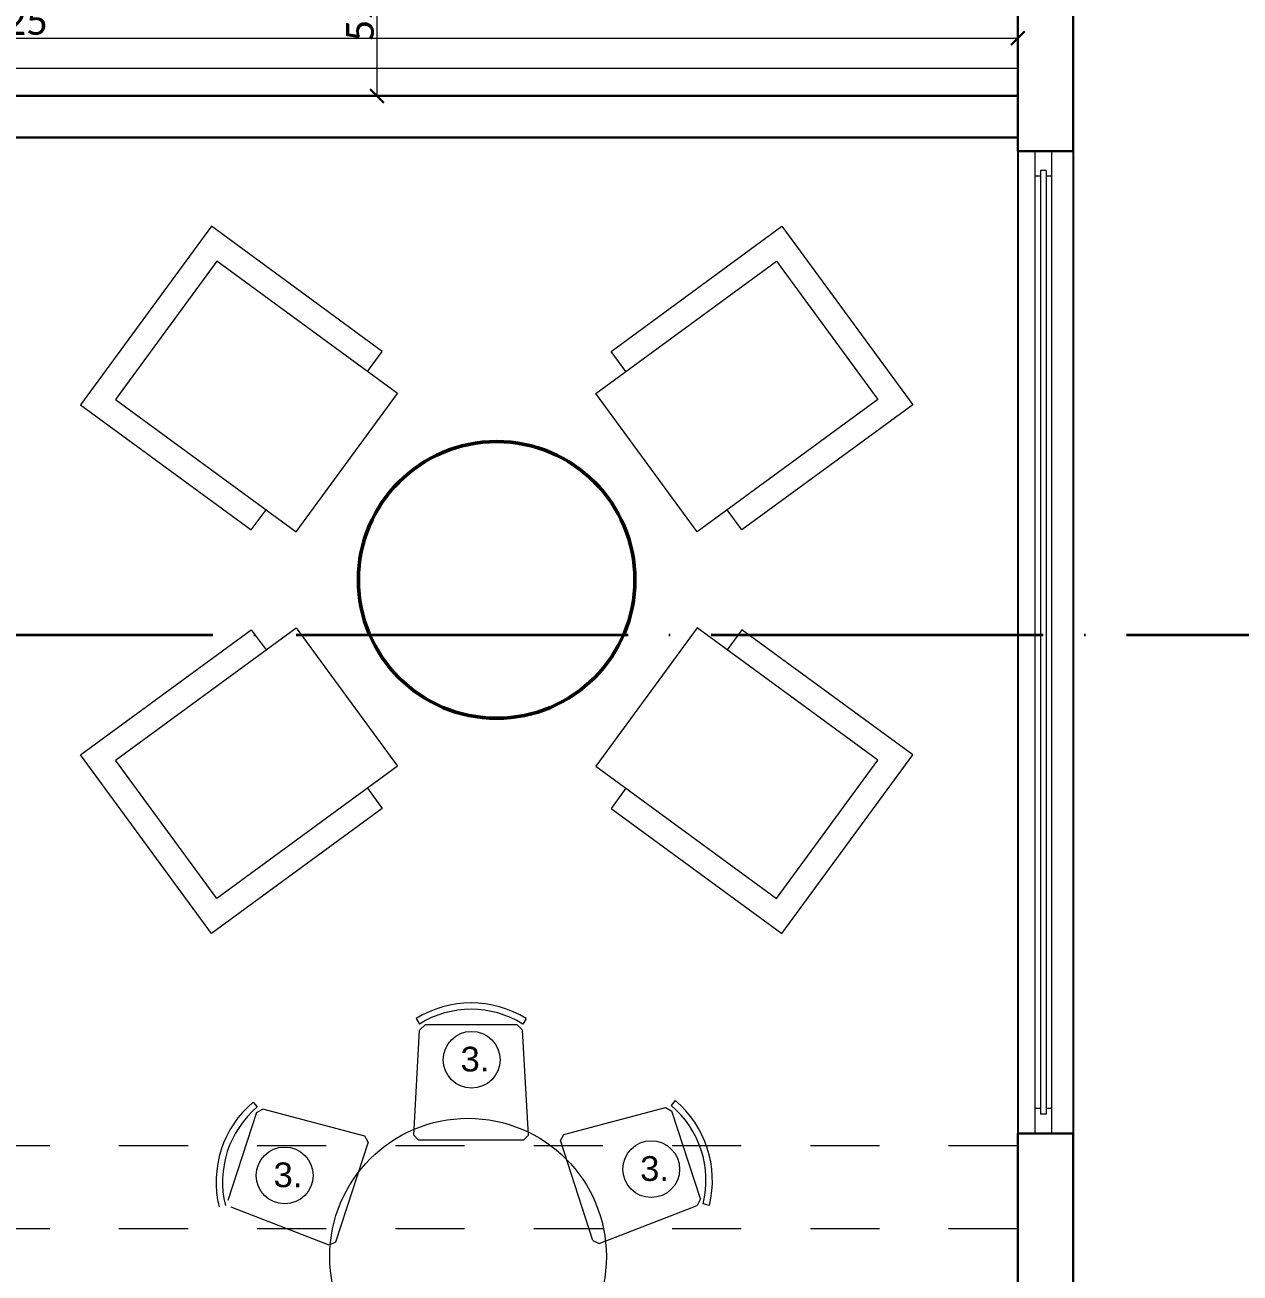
# Model space of a CAD drawing. Header units: centimetres. Extents: x -26724 to 60145, y -23645 to 6771.
# Drawn here: x -18344 to -17904.7, y 1878.5 to 2329.5 of the extents above; entities that cross this region are included whole.
import ezdxf

# ---------------------------------------------------------------- set-up
doc = ezdxf.new("R2010")
doc.units = ezdxf.units.CM
for name, pattern in [('ACAD_ISO04W100', [30, 24, -3, 0, -3]), ('AUSGEZOGEN', [0]), ('DALEKOVOD_VN', [5, 2.5, -2.5]), ('PUNKT2_S9', [0.35, 0.15, -0.1, 0, -0.1])]:
    doc.linetypes.add(name, pattern=pattern)
for name, color, linetype, lineweight in [('4.KOTE', 88, 'Continuous', 15), ('Moebel', 252, 'PUNKT2_S9', 13), ('namestaj', 8, 'Continuous', 9), ('namjestaj', 150, 'Continuous', 5), ('prozori', 140, 'Continuous', 13), ('zid', 7, 'Continuous', 40)]:
    doc.layers.add(name, color=color, linetype=linetype, lineweight=lineweight)
doc.layers.add('IZGLED 2', color=253, linetype='Continuous', lineweight=9, true_color=0x828282)
doc.layers.add('pozicije', color=7, linetype='Continuous')
doc.styles.add('0.15', font='arial.ttf', dxfattribs={"height": 0.15})
doc.styles.get("Standard").update_dxf_attribs({"font": 'calibri.ttf'})
doc.dimstyles.new('ja 1 50', dxfattribs={"dimtxt": 10, "dimasz": 5, "dimexe": 5, "dimexo": 5, "dimgap": 1, "dimtad": 1, "dimdec": 0, "dimtxsty": 'Standard', "dimblk": 'ARCHTICK', "dimcen": 2.5, "dimclrd": 256, "dimclrt": 7, "dimadec": 0, "dimazin": 0, "dimtfac": 1, "dimtdec": 0, "dimtix": 1, "dimtmove": 1, "dimatfit": 3, "dimldrblk": 'ARCHTICK', "dimfxl": 10, "dimfxlon": 1, "dimlwd": 0, "dimlwe": 9, "dimarcsym": 0})

# ---------------------------------------------------------------- blocks, each defined once
blk = doc.blocks.new('_ArchTick')
at = {"color": 0, "linetype": 'ByBlock', "const_width": 0.15}
blk.add_lwpolyline([(-0.5, -0.5), (0.5, 0.5)], dxfattribs=at)
blk = doc.blocks.new('*D1651')
at = {"layer": '4.KOTE', "lineweight": 0, "transparency": 16777216}
blk.add_line((-18216.76, 2358.98), (-18216.76, 2303.89), dxfattribs=at)
at = {"layer": '4.KOTE', "color": 0, "lineweight": 9, "transparency": 16777216}
for p, q in [((-18215.03, 2358.98), (-18211.76, 2358.98)), ((-18215.03, 2303.89), (-18211.76, 2303.89))]:
    blk.add_line(p, q, dxfattribs=at)
at = {"layer": 'Defpoints', "color": 0, "transparency": 16777216}
for p in [(-18216.76, 2358.98, 13.5), (-18216.76, 2303.89, 13.5), (-18216.76, 2303.89)]:
    blk.add_point(p, dxfattribs=at)
at = {"layer": '4.KOTE', "lineweight": 0, "transparency": 16777216, "xscale": 5, "yscale": 5, "zscale": 5}
for p, rotation in [((-18216.76, 2358.98), 90), ((-18216.76, 2303.89), 270)]:
    blk.add_blockref('_ArchTick', p, dxfattribs=dict(at, rotation=rotation))
at = {"layer": '4.KOTE', "color": 7, "transparency": 16777216, "insert": (-18222.84, 2331.43), "char_height": 10, "attachment_point": 5, "rotation": 90}
blk.add_mtext('55', dxfattribs=at)
blk = doc.blocks.new('*D2080')
at = {"layer": '4.KOTE', "color": 0, "lineweight": 9, "transparency": 16777216}
for p, q in [((-18710.07, 2316.47), (-18710.07, 2329.77)), ((-17985.07, 2316.47), (-17985.07, 2329.77))]:
    blk.add_line(p, q, dxfattribs=at)
at = {"layer": '4.KOTE', "lineweight": 0, "transparency": 16777216}
blk.add_line((-18710.07, 2324.77), (-17985.07, 2324.77), dxfattribs=at)
at = {"layer": 'Defpoints', "color": 0, "transparency": 16777216}
for p in [(-17985.07, 2324.77), (-18710.07, 2303.89, 13.5), (-17985.07, 2303.89, 13.5)]:
    blk.add_point(p, dxfattribs=at)
at = {"layer": '4.KOTE', "lineweight": 0, "transparency": 16777216, "xscale": 5, "yscale": 5, "zscale": 5, "rotation": 180}
blk.add_blockref('_ArchTick', (-18710.07, 2324.77), dxfattribs=at)
at = {"layer": '4.KOTE', "lineweight": 0, "transparency": 16777216, "xscale": 5, "yscale": 5, "zscale": 5}
blk.add_blockref('_ArchTick', (-17985.07, 2324.77), dxfattribs=at)
at = {"layer": '4.KOTE', "color": 7, "transparency": 16777216, "insert": (-18347.57, 2330.89), "char_height": 10, "attachment_point": 5}
blk.add_mtext('725', dxfattribs=at)
blk = doc.blocks.new('ddd')
at = {"layer": 'namjestaj'}
for p, q in [((-17799.52, 2298, 13.5), (-17879.52, 2298, 13.5)), ((-17879.52, 2298, 13.5), (-17879.52, 2221.5, 13.5)), ((-17799.52, 2221.5, 13.5), (-17799.52, 2298, 13.5)), ((-17808.52, 2289, 13.5), (-17870.52, 2289, 13.5)), ((-17870.52, 2289, 13.5), (-17870.52, 2208, 13.5)), ((-17808.52, 2208, 13.5), (-17808.52, 2289, 13.5)), ((-17879.52, 2221.5, 13.5), (-17870.52, 2221.5, 13.5)), ((-17808.52, 2221.5, 13.5), (-17799.52, 2221.5, 13.5)), ((-17870.52, 2208, 13.5), (-17808.52, 2208, 13.5))]:
    blk.add_line(p, q, dxfattribs=at)

msp = doc.modelspace()

# ---------------------------------------------------------------- linework, layer by layer
at = {"layer": '4.KOTE', "color": 3, "lineweight": 50}
msp.add_circle((-18173.48, 2128.98, -13.5), 50, dxfattribs=at)
at = {"layer": 'IZGLED 2', "lineweight": 25, "ltscale": 12}
for p, q in [((-17985.07, 2283.89, 13.5), (-17985.07, 1928.89, 13.5)), ((-17965.07, 2283.89, 13.5), (-17965.07, 1928.89, 13.5))]:
    msp.add_line(p, q, dxfattribs=at)
at = {"layer": 'IZGLED 2', "color": 32, "linetype": 'ACAD_ISO04W100', "lineweight": 35, "ltscale": 5}
msp.add_line((-20197.29, 2109.12), (-17813.68, 2109.12), dxfattribs=at)
at = {"layer": 'Moebel', "color": 252, "linetype": 'AUSGEZOGEN', "lineweight": 18, "transparency": 33554687}
msp.add_line((-18950.07, 2303.89, 13.5), (-17985.07, 2303.89, 13.5), dxfattribs=at)
at = {"layer": 'namestaj'}
for centre in [(-18182.54, 1955.54, 13.5), (-18117.6, 1916.01, 27), (-18250.13, 1913.73, 13.5)]:
    msp.add_circle(centre, 10.27, dxfattribs=at)
at = {"layer": 'namjestaj', "transparency": 33554687}
for p, q in [((-18950.07, 2313.96, 13.5), (-17985.07, 2313.96, 13.5)), ((-18705.07, 2288.89, 13.5), (-17985.07, 2288.89, 13.5)), ((-17985.07, 2231.8, 13.5), (-17985.07, 2288.89, 13.5)), ((-18202.64, 1970.42, 27), (-18201.42, 1968.45, 27)), ((-18201.33, 1966.26, 27), (-18199.38, 1968.11, 27)), ((-18166.05, 1968.11, 27), (-18199.38, 1968.11, 27)), ((-18166.05, 1968.11, 27), (-18164.09, 1966.26, 27)), ((-18162.78, 1970.42, 27), (-18164, 1968.45, 27)), ((-18203.44, 1928.29, 27), (-18201.33, 1966.26, 27)), ((-18161.98, 1928.29, 27), (-18164.09, 1966.26, 27)), ((-18261.51, 1940.25, 27), (-18260.01, 1938.49, 27)), ((-18108.9, 1940.82, 27), (-18110.4, 1939.06, 27)), ((-18260.32, 1936.43, 27), (-18270.62, 1904.73, 27)), ((-18260.32, 1936.43, 27), (-18257.96, 1937.72, 27)), ((-18221.2, 1927.99, 27), (-18257.96, 1937.72, 27)), ((-18149.22, 1928.57, 27), (-18112.46, 1938.3, 27)), ((-18112.46, 1938.3, 27), (-18110.09, 1937.01, 27)), ((-18099.79, 1905.31, 27), (-18110.09, 1937.01, 27)), ((-18219.98, 1925.76, 27), (-18221.2, 1927.99, 27)), ((-18201.69, 1926.44, 27), (-18203.44, 1928.29, 27)), ((-18163.73, 1926.44, 27), (-18201.69, 1926.44, 27)), ((-18163.73, 1926.44, 27), (-18161.98, 1928.29, 27)), ((-18150.44, 1926.34, 27), (-18149.22, 1928.57, 27)), ((-18138.71, 1890.23, 27), (-18150.44, 1926.34, 27)), ((-18219.98, 1925.76, 27), (-18231.71, 1889.65, 27)), ((-18099.79, 1905.31, 27), (-18100.95, 1902.88, 27)), ((-18234.01, 1888.56, 27), (-18269.47, 1902.3, 27)), ((-18136.41, 1889.14, 27), (-18100.95, 1902.88, 27)), ((-18096.59, 1902.92, 27), (-18098.83, 1903.47, 27)), ((-18138.71, 1890.23, 27), (-18136.41, 1889.14, 27)), ((-18231.71, 1889.65, 27), (-18234.01, 1888.56, 27))]:
    msp.add_line(p, q, dxfattribs=at)
at = {"layer": 'namjestaj', "color": 32, "linetype": 'DALEKOVOD_VN', "ltscale": 10, "true_color": 0xcd6928}
for p, q in [((-17985.07, 1924.39, 13.5), (-19185.07, 1924.39, 13.5)), ((-17985.07, 1894.39, 13.5), (-19185.07, 1894.39, 13.5))]:
    msp.add_line(p, q, dxfattribs=at)
at = {"layer": 'namjestaj', "transparency": 33554687}
msp.add_circle((-18183.82, 1884.39, 13.5), 50, dxfattribs=at)
for centre, radius, start, end in [((-18182.71, 1938.28, 27), 37.82, 58.1974, 121.8026), ((-18182.71, 1938.28, 27), 35.5, 58.1974, 121.8026), ((-18237.1, 1911.37, 27), 37.82, 130.1974, 193.8026), ((-18133.31, 1911.94, 27), 37.82, 346.1974, 49.8026), ((-18237.1, 1911.37, 27), 35.5, 130.1974, 193.8026), ((-18133.31, 1911.94, 27), 35.5, 346.1974, 49.8026)]:
    msp.add_arc(centre, radius, start, end, dxfattribs=at)
at = {"layer": 'prozori'}
for p, q in [((-17978.86, 2283.89, 13.5), (-17978.86, 1928.89, 13.5)), ((-17972.86, 2283.89, 13.5), (-17972.86, 1928.89, 13.5)), ((-17976.86, 2274.89, 13.5), (-17978.86, 2274.89, 13.5)), ((-17976.86, 2276.89, 13.5), (-17976.86, 1935.89, 13.5)), ((-17974.86, 2276.89, 13.5), (-17976.86, 2276.89, 13.5)), ((-17974.86, 2276.89, 13.5), (-17974.86, 1935.89, 13.5)), ((-17972.86, 2274.89, 13.5), (-17974.86, 2274.89, 13.5)), ((-17976.86, 1937.89, 13.5), (-17978.86, 1937.89, 13.5)), ((-17974.86, 1935.89, 13.5), (-17976.86, 1935.89, 13.5)), ((-17972.86, 1937.89, 13.5), (-17974.86, 1937.89, 13.5))]:
    msp.add_line(p, q, dxfattribs=at)
at = {"layer": 'zid', "lineweight": 30}
for p, q in [((-17985.07, 2283.89, 13.5), (-17985.07, 2338.89, 13.5)), ((-17965.07, 2338.89, 13.5), (-17965.07, 2283.89, 13.5)), ((-18710.07, 2303.89, 13.5), (-17985.07, 2303.89, 13.5)), ((-18710.07, 2288.89, 13.5), (-17985.07, 2288.89, 13.5)), ((-17965.07, 2283.89, 13.5), (-17985.07, 2283.89, 13.5)), ((-17985.07, 1873.89, 13.5), (-17985.07, 1928.89, 13.5)), ((-17985.07, 1928.89, 13.5), (-17965.07, 1928.89, 13.5)), ((-17985.07, 1928.89, 13.5), (-17985.07, 1873.89, 13.5)), ((-17965.07, 1928.89, 13.5), (-17965.07, 1873.89, 13.5))]:
    msp.add_line(p, q, dxfattribs=at)

# ---------------------------------------------------------------- block references
at = {"layer": '4.KOTE', "color": 3, "lineweight": 50}
for p, rotation in [((-5904.84, 15258.42, -13.5), 53.77845656321119), ((-30442.12, -11000.45, -13.5), 233.7784565632111)]:
    msp.add_blockref('ddd', p, dxfattribs=dict(at, rotation=rotation))
at = {"layer": '4.KOTE', "color": 3, "lineweight": 50, "xscale": -1}
for p, rotation in [((-30442.12, 15258.42, -13.5), 306.2215434367889), ((-5904.84, -11000.45, -13.5), 126.2215434367888)]:
    msp.add_blockref('ddd', p, dxfattribs=dict(at, rotation=rotation))

# ---------------------------------------------------------------- texts
at = {"layer": 'pozicije', "style": '0.15'}
for p in [(-18186.53, 1951.31, 13.5), (-18254.13, 1909.5, 13.5), (-18121.59, 1911.77, 27)]:
    msp.add_text('3.', height=8.93, dxfattribs=at).set_placement(p)

# ---------------------------------------------------------------- dimensions: what is measured, and where the dimension line sits
at = {"layer": '4.KOTE'}
dim = msp.add_linear_dim(base=(-18216.76, 2303.89), p1=(-18216.76, 2358.98, 13.5), p2=(-18216.76, 2303.89, 13.5), angle=90, dimstyle='ja 1 50', dxfattribs=at)
dim.commit()
dim.dimension.update_dxf_attribs({"geometry": '*D1651', "text_midpoint": (-18222.84, 2331.43)})
dim = msp.add_linear_dim(base=(-17985.07, 2324.77), p1=(-18710.07, 2303.89, 13.5), p2=(-17985.07, 2303.89, 13.5), dimstyle='ja 1 50', dxfattribs=at)
dim.commit()
dim.dimension.update_dxf_attribs({"geometry": '*D2080', "text_midpoint": (-18347.57, 2330.89)})

doc.saveas('drawing.dxf')
